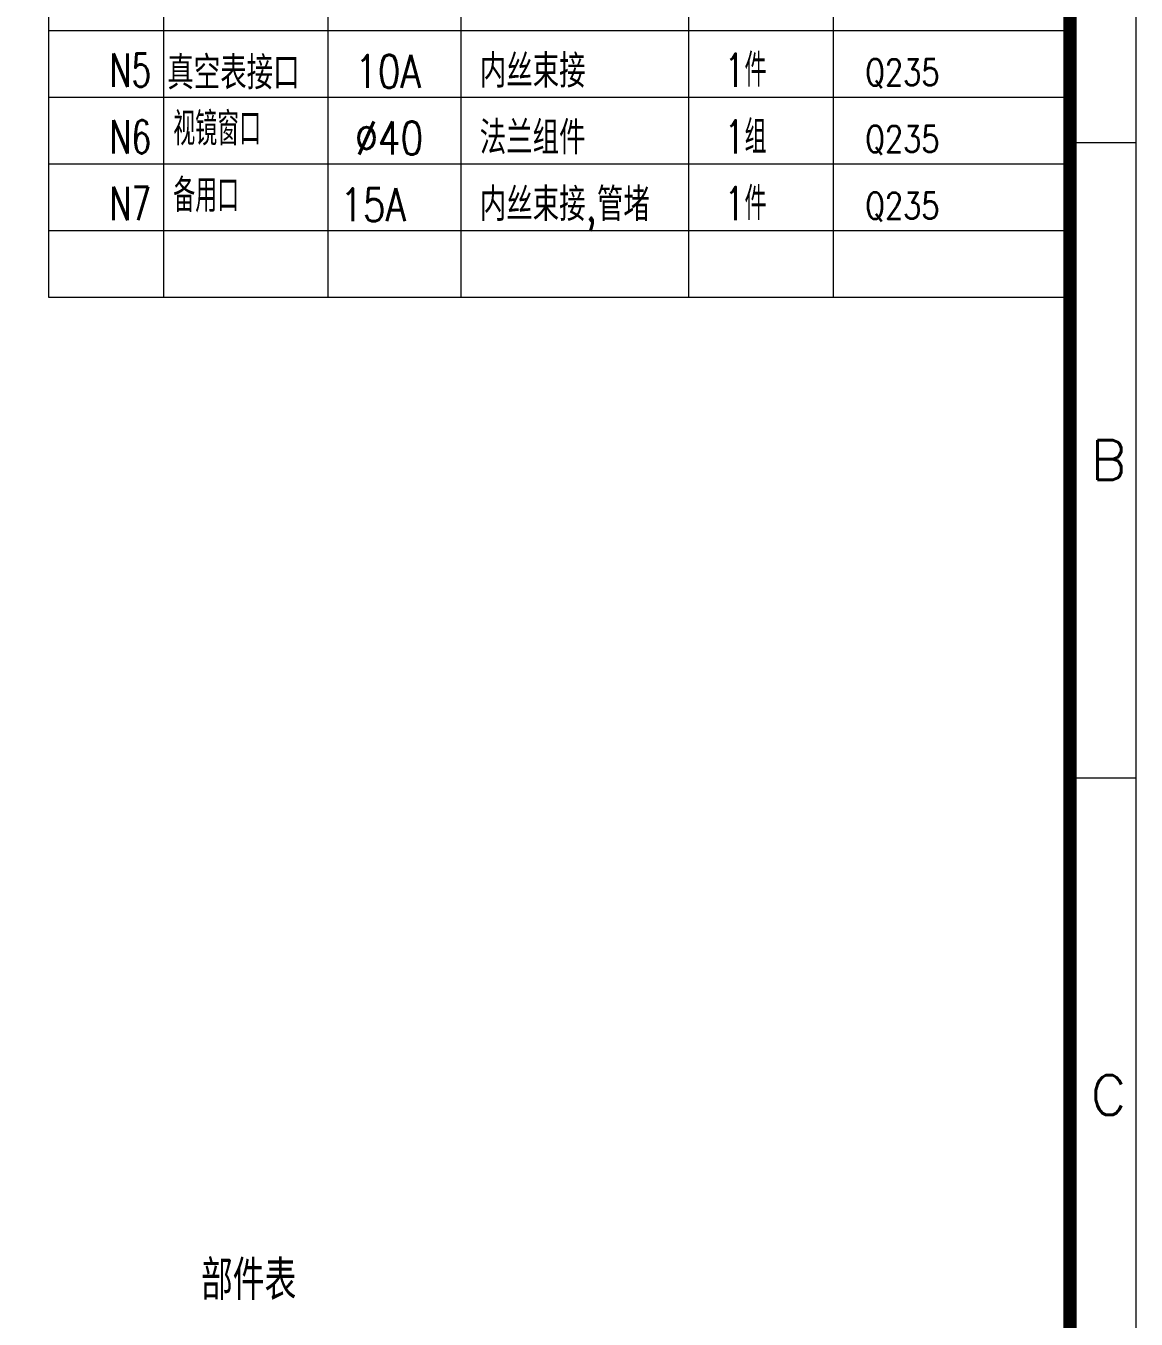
# Model space of a CAD drawing. Header units: millimetres. Extents: x 5291 to 15040, y -2201 to 1723.
# Drawn here: x 9101 to 9941, y -645 to 332 of the extents above; entities that cross this region are included whole.
import ezdxf

# ---------------------------------------------------------------- set-up
doc = ezdxf.new("R2010")
doc.units = ezdxf.units.MM
doc.header["$LTSCALE"] = 0.5
for name, color, linetype, lineweight in [('图层1', 7, 'Continuous', 5), ('图层2', 2, 'Continuous', 20), ('图框', 7, 'Continuous', 9)]:
    doc.layers.add(name, color=color, linetype=linetype, lineweight=lineweight)
doc.styles.add('图框文字1', font='romans.shx', dxfattribs={"bigfont": 'hztxt.shx'})
doc.styles.add('标注文字', font='txt.shx', dxfattribs={"width": 0.8, "bigfont": 'hztxt.shx'})
doc.styles.add('样式 1', font='txt.shx', dxfattribs={"width": 0.7, "height": 16, "bigfont": 'hzdx.shx'})

# ---------------------------------------------------------------- blocks, each defined once
blk = doc.blocks.new('图框(A4)')
at = {"layer": '图框'}
for p, q in [((396.991, 586.59), (401.991, 586.59)), ((396.991, 538.59), (401.991, 538.59))]:
    blk.add_line(p, q, dxfattribs=at)
blk.add_lwpolyline([(191.991, 342.09), (401.991, 342.09), (401.991, 639.09), (191.991, 639.09)], close=True, dxfattribs=at)
at = {"layer": '图框', "color": 5, "const_width": 1}
blk.add_lwpolyline([(204.991, 347.09), (396.991, 347.09), (396.991, 634.09), (204.991, 634.09)], close=True, dxfattribs=at)
at = {"layer": '图框', "style": '图框文字1'}
for s, p in [('B ', (398.55, 561.102)), ('C', (398.55, 513.102))]:
    blk.add_text(s, height=3, dxfattribs=at).set_placement(p)

msp = doc.modelspace()

# ---------------------------------------------------------------- linework, layer by layer
at = {"layer": '图层1', "color": 7}
for p, q in [((9118.37, 328.8), (9890.68, 328.8)), ((9118.37, 278.4), (9890.68, 278.4)), ((9118.37, 228), (9890.68, 228)), ((9118.37, 177.6), (9890.68, 177.6)), ((9118.37, 127.2), (9890.68, 127.2))]:
    msp.add_line(p, q, dxfattribs=at)
at = {"layer": '图层2', "color": 7}
for p, q in [((9118.37, 591.31), (9118.37, 127.2)), ((9205.36, 591.31), (9205.36, 127.2)), ((9329.66, 591.31), (9329.66, 127.2)), ((9430.18, 591.31), (9430.18, 127.2)), ((9602.27, 591.31), (9602.27, 127.2)), ((9711.42, 591.31), (9711.42, 127.2))]:
    msp.add_line(p, q, dxfattribs=at)

# ---------------------------------------------------------------- block references
at = {"layer": '图框', "color": 7, "xscale": 10, "yscale": 10, "zscale": 10}
msp.add_blockref('图框(A4)', (5920.59, -5621.95), dxfattribs=at)

# ---------------------------------------------------------------- texts
at = {"layer": '图层1', "color": 7, "attachment_point": 1}
for s, insert, char_height, width, style in [(' 内丝束接', (9426.57, 310.56), 25, 196.3899, '标注文字'), ('1件', (9629.55, 311.23), 25, 39.3847, '样式 1'), ('N5', (9164.61, 311.23), 25, 39.3847, '样式 1'), ('真空表接口', (9208.25, 309.23), 25, 196.3899, '标注文字'), (' {\\Ftxt,hztxt|c161;10A}', (9332.42, 310.31), 25, 125.982, '标注文字'), (' Q235', (9721.37, 307.14), 20, 196.3899, '标注文字'), ('{\\C4;视镜窗口}', (9212.74, 266.91), 25, 284.4549, '样式 1'), ('N6', (9164.61, 260.83), 25, 39.3847, '样式 1'), (' {\\Ftxt,hztxt|c161;%%C40}', (9332.42, 259.91), 25, 125.982, '标注文字'), (' 法兰组件', (9426.57, 260.16), 25, 196.3899, '标注文字'), ('1组', (9629.55, 260.83), 25, 39.3847, '样式 1'), (' Q235', (9721.37, 256.74), 20, 196.3899, '标注文字'), ('{\\C4;备用口}', (9212.74, 216.51), 25, 284.4549, '样式 1'), ('N7', (9164.61, 210.43), 25, 39.3847, '样式 1'), ('15A', (9338.94, 209.51), 25, 125.982, '标注文字'), (' 内丝束接,管堵', (9426.57, 209.76), 25, 196.3899, '标注文字'), ('1件', (9629.55, 210.43), 25, 39.3847, '样式 1'), (' Q235', (9721.37, 206.34), 20, 196.3899, '标注文字'), ('部件表', (9233.74, -600.87), 30, 196.3899, '标注文字')]:
    msp.add_mtext(s, dxfattribs=dict(at, insert=insert, char_height=char_height, width=width, style=style))

doc.saveas('drawing.dxf')
